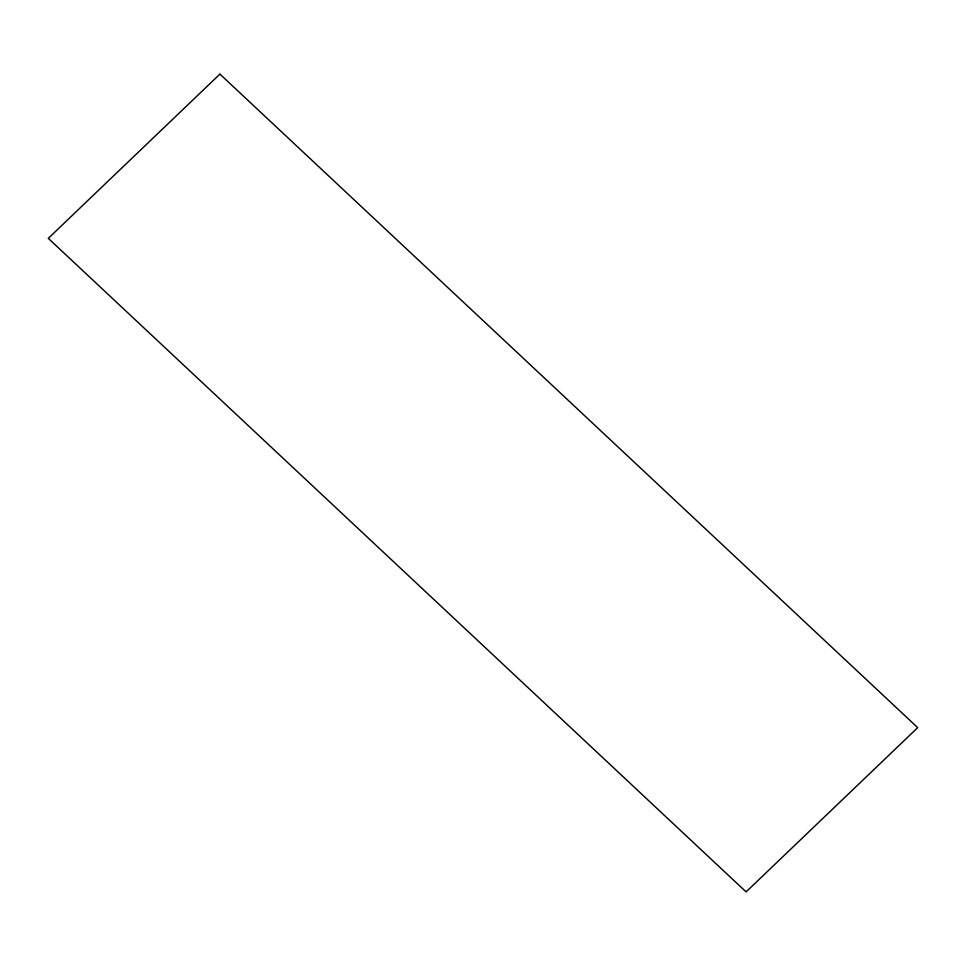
<?xml version="1.0" encoding="UTF-8"?>
<svg xmlns="http://www.w3.org/2000/svg" width="966" height="966" viewBox="0 0 966 966"><rect width="100%" height="100%" fill="white"/><g stroke="black" fill="none" stroke-linecap="round" stroke-linejoin="round"><path stroke-width="1.45" d="M219.91 74.104L48.3 238.348L746.09 891.896L917.7 727.652L219.91 74.104"/></g></svg>
